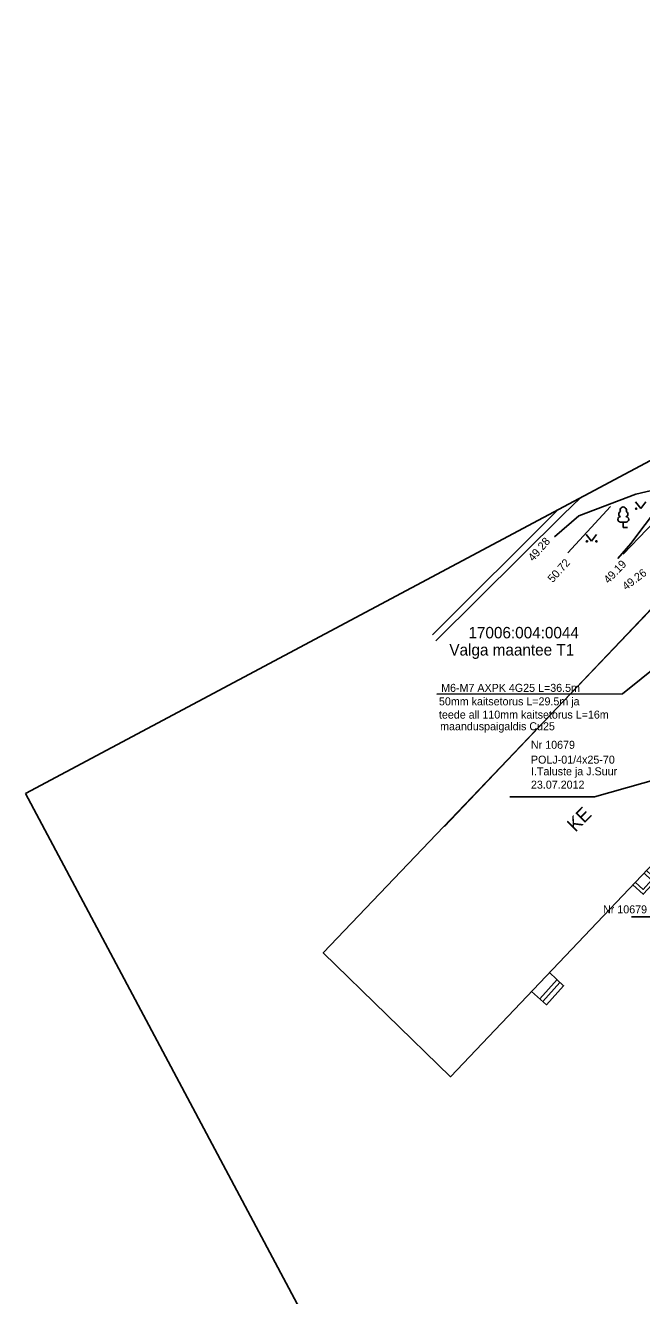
# Model space of a CAD drawing. Extents: x 641344 to 641712, y 6455640 to 6455959.
# Drawn here: x 641344 to 641397.9, y 6455847.7 to 6455958.8 of the extents above; entities that cross this region are included whole.
import ezdxf

# ---------------------------------------------------------------- set-up
doc = ezdxf.new("R2010")
doc.units = 0
for name, color, linetype in [('ABIJOONIS', 7, 'Continuous'), ('HALJASTUS', 7, 'Continuous'), ('HOONE', 7, 'Continuous'), ('KORGUS', 7, 'Continuous'), ('KTRASS', 7, 'Continuous'), ('PIIR', 7, 'Continuous'), ('PUU', 7, 'Continuous'), ('SITRASS', 7, 'Continuous'), ('TEE', 7, 'Continuous'), ('vaba 32', 7, 'Continuous'), ('VORMISTUS', 7, 'Continuous'), ('VTRASS', 7, 'Continuous')]:
    doc.layers.add(name, color=color, linetype=linetype)

msp = doc.modelspace()

# ---------------------------------------------------------------- linework, layer by layer
at = {"layer": 'ABIJOONIS'}
for points in [[(641420.51, 6455898.92), (641393.8, 6455891.37), (641386.4, 6455891.37)], [(641433.66, 6455885.4), (641426.82, 6455880.86), (641397.05, 6455880.86)]]:
    msp.add_lwpolyline(points, dxfattribs=at)
at = {"layer": 'HALJASTUS'}
for p, q in [((641397.38, 6455917.18), (641397.85, 6455916.57)), ((641397.85, 6455916.57), (641398.29, 6455917.18)), ((641393.08, 6455914.32), (641393.54, 6455913.71)), ((641393.54, 6455913.71), (641393.99, 6455914.32))]:
    msp.add_line(p, q, dxfattribs=at)
for centre in [(641397.45, 6455916.57), (641393.14, 6455913.71), (641393.97, 6455913.71)]:
    msp.add_circle(centre, 0.055, dxfattribs=at)
at = {"layer": 'HOONE'}
for points in [[(641399.82, 6455908.84), (641370.06, 6455877.7), (641381.19, 6455866.87), (641413.01, 6455900.31)], [(641397.17, 6455883.66), (641398.07, 6455882.83), (641399.22, 6455884.08), (641398.35, 6455884.9)], [(641397.37, 6455883.88), (641398.05, 6455883.25), (641398.8, 6455884.06), (641398.14, 6455884.69)], [(641388.29, 6455874.33), (641389.59, 6455873.17), (641391.09, 6455874.83), (641389.87, 6455875.99)], [(641390.53, 6455875.36), (641389.02, 6455873.68)], [(641390.78, 6455875.12), (641389.28, 6455873.44)]]:
    msp.add_lwpolyline(points, dxfattribs=at)
at = {"layer": 'KTRASS'}
msp.add_line((641379.61, 6455905.52), (641390.6, 6455916.48), dxfattribs=at)
at = {"layer": 'PIIR'}
for p, q in [((641380.68, 6455888.77), (641401.74, 6455910.97)), ((641401.74, 6455910.97), (641380.68, 6455888.77))]:
    msp.add_line(p, q, dxfattribs=at)
at = {"layer": 'PUU'}
for p, q in [((641396.56, 6455915.4), (641396.08, 6455915.4)), ((641396.32, 6455914.92), (641396.32, 6455915.4)), ((641396.7, 6455914.92), (641396.32, 6455914.92))]:
    msp.add_line(p, q, dxfattribs=at)
for centre, radius, start, end in [((641396.32, 6455916.44), 0.277, 332.5799, 207.4201), ((641396.08, 6455915.63), 0.238, 90.0016, 269.3953), ((641396.15, 6455916.09), 0.233, 109.0217, 253.1415), ((641396.49, 6455916.09), 0.233, 286.8508, 70.9859), ((641396.56, 6455915.63), 0.238, 270.6047, 89.9984)]:
    msp.add_arc(centre, radius, start, end, dxfattribs=at)
at = {"layer": 'SITRASS'}
msp.add_lwpolyline([(641405.09, 6455924.2), (641399.48, 6455916.84), (641396.99, 6455913.53), (641395.85, 6455912.21)], dxfattribs=at)
at = {"layer": 'TEE'}
for p, q in [((641392.44, 6455915.93), (641397.43, 6455917.85)), ((641401.68, 6455918.21), (641396.31, 6455912.59)), ((641397.43, 6455917.85), (641399.54, 6455918.34)), ((641391.47, 6455912.71), (641395.21, 6455916.75)), ((641390.31, 6455914.1), (641392.44, 6455915.93))]:
    msp.add_line(p, q, dxfattribs=at)
at = {"layer": 'vaba 32'}
msp.add_lwpolyline([(641410.96, 6455912.18), (641396.26, 6455900.38), (641380.01, 6455900.35)], dxfattribs=at)
at = {"layer": 'VORMISTUS'}
for q in [(641470.13, 6455958.85), (641434.33, 6455722.08)]:
    msp.add_line((641344, 6455891.66), q, dxfattribs=at)
at = {"layer": 'VTRASS'}
msp.add_lwpolyline([(641379.91, 6455904.99), (641391.06, 6455916.07), (641392.57, 6455917.53)], dxfattribs=at)

# ---------------------------------------------------------------- texts
at = {"layer": 'ABIJOONIS'}
for s, p in [('Nr 10679 ', (641388.24, 6455895.56)), ('POLJ-01/4x25-70', (641388.24, 6455894.26)), ('I.Taluste ja J.Suur', (641388.24, 6455893.24)), ('23.07.2012', (641388.24, 6455892.07)), ('Nr 10679 40131JK-MUHV AXPK4G70 75mm torus L=52.5m', (641394.55, 6455881.16))]:
    msp.add_text(s, height=0.7, dxfattribs=at).set_placement(p)
at = {"layer": 'HOONE'}
msp.add_text('KE', height=1.2, rotation=45.3099, dxfattribs=at).set_placement((641392.13, 6455888.22))
at = {"layer": 'KORGUS'}
for s, rotation, p in [(' 49.28', 49.0972, (641388.27, 6455911.71)), (' 50.72', 47.786, (641389.97, 6455909.86)), (' 49.19', 46.2064, (641394.85, 6455909.78)), (' 49.26', 37.1656, (641396.36, 6455909.24))]:
    msp.add_text(s, height=0.7, rotation=rotation, dxfattribs=at).set_placement(p)
at = {"layer": 'PIIR'}
for s, p in [('17006:004:0044', (641382.77, 6455905.22)), ('Valga maantee T1', (641381.1, 6455903.72))]:
    msp.add_text(s, height=1, dxfattribs=at).set_placement(p)
at = {"layer": 'vaba 32'}
for s, p in [('M6-M7 AXPK 4G25 L=36.5m', (641380.38, 6455900.54)), ('50mm kaitsetorus L=29.5m ja', (641380.19, 6455899.36)), ('teede all 110mm kaitsetorus L=16m', (641380.19, 6455898.2)), ('maanduspaigaldis Cu25', (641380.29, 6455897.18))]:
    msp.add_text(s, height=0.7, dxfattribs=at).set_placement(p)

doc.saveas('drawing.dxf')
